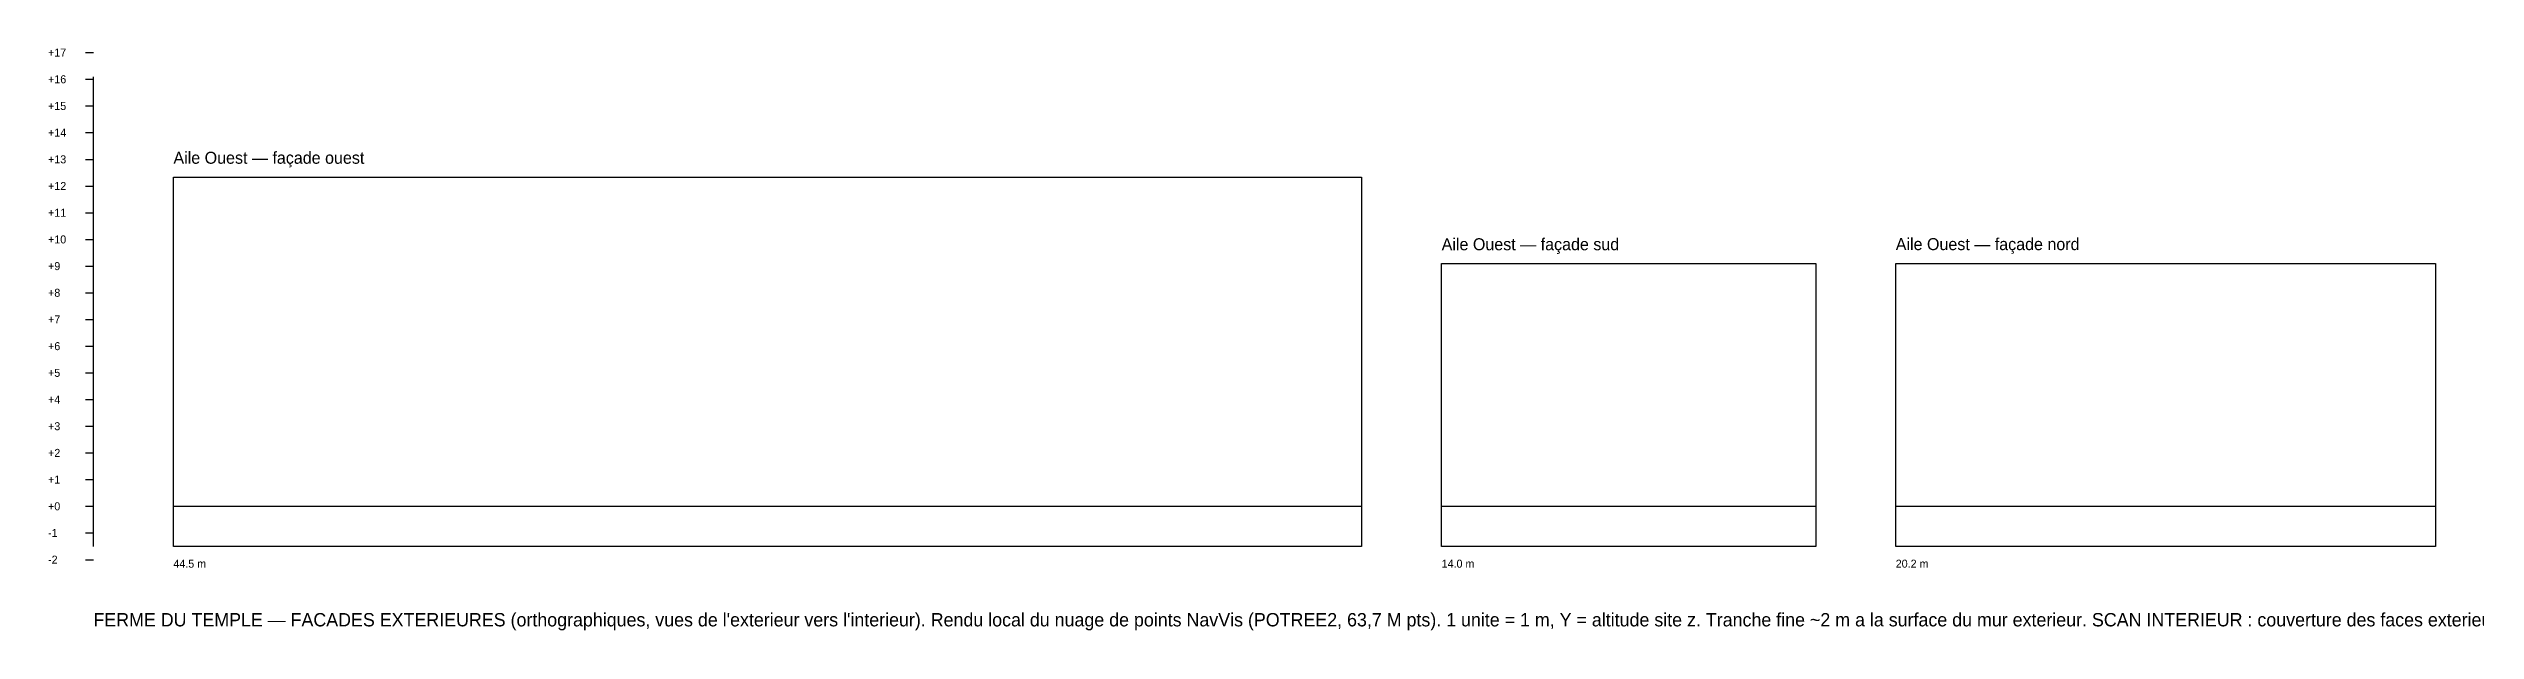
# Model space of a CAD drawing. Header units: metres. Extents: x -5 to 187, y -5 to 17.
# Drawn here: x -4.7 to 86.3, y -4.7 to 17.2 of the extents above; entities that cross this region are included whole.
import ezdxf

# ---------------------------------------------------------------- set-up
doc = ezdxf.new("R2010")
doc.units = ezdxf.units.M
for name, color, linetype in [('ANNOT', 1, 'Continuous'), ('ELEV-EXT', 7, 'Continuous'), ('NOTES', 2, 'Continuous'), ('Z-SCALE', 5, 'Continuous')]:
    doc.layers.add(name, color=color, linetype=linetype)
picture_1 = doc.add_image_def('image1.png', size_in_pixel=(2970, 923))
picture_2 = doc.add_image_def('image2.png', size_in_pixel=(935, 707))
picture_3 = doc.add_image_def('image3.png', size_in_pixel=(1349, 707))

msp = doc.modelspace()

# ---------------------------------------------------------------- linework, layer by layer
at = {"layer": 'ANNOT'}
for points in [[(0, 0), (44.55, 0)], [(47.55, 0), (61.575, 0)], [(64.575, 0), (84.81, 0)]]:
    msp.add_lwpolyline(points, dxfattribs=at)
at = {"layer": 'Z-SCALE'}
for p, q in [((-3.3, 17), (-3, 17)), ((-3.3, 16), (-3, 16)), ((-3, -1.5), (-3, 16.089)), ((-3.3, 15), (-3, 15)), ((-3.3, 14), (-3, 14)), ((-3.3, 13), (-3, 13)), ((-3.3, 12), (-3, 12)), ((-3.3, 11), (-3, 11)), ((-3.3, 10), (-3, 10)), ((-3.3, 9), (-3, 9)), ((-3.3, 8), (-3, 8)), ((-3.3, 7), (-3, 7)), ((-3.3, 6), (-3, 6)), ((-3.3, 5), (-3, 5)), ((-3.3, 4), (-3, 4)), ((-3.3, 3), (-3, 3)), ((-3.3, 2), (-3, 2)), ((-3.3, 1), (-3, 1)), ((-3.3, 0), (-3, 0)), ((-3.3, -1), (-3, -1)), ((-3.3, -2), (-3, -2))]:
    msp.add_line(p, q, dxfattribs=at)

# ---------------------------------------------------------------- texts
at = {"layer": 'ANNOT'}
for s, height, p in [('Aile Ouest — façade ouest', 0.45, (0, 12.834)), ('Aile Ouest — façade sud', 0.45, (47.55, 9.594)), ('Aile Ouest — façade nord', 0.45, (64.575, 9.598)), ('44.5 m', 0.3, (0, -2.3)), ('14.0 m', 0.3, (47.55, -2.3)), ('20.2 m', 0.3, (64.575, -2.3))]:
    msp.add_text(s, height=height, dxfattribs=at).set_placement(p)
at = {"layer": 'NOTES', "insert": (-3, -4), "char_height": 0.5, "attachment_point": 1}
msp.add_mtext("FERME DU TEMPLE — FACADES EXTERIEURES (orthographiques, vues de l'exterieur vers l'interieur). Rendu local du nuage de points NavVis (POTREE2, 63,7 M pts). 1 unite = 1 m, Y = altitude site z. Tranche fine ~2 m a la surface du mur exterieur. SCAN INTERIEUR : couverture des faces exterieures PARTIELLE (faces cour/interieur mieux captees). Ruine sans toiture, vegetation. Indicatif, non destine a l'acte. Vegetation non retouchee.", dxfattribs=at)
at = {"layer": 'Z-SCALE'}
for s, p in [('+17', (-4.7, 16.85)), ('+16', (-4.7, 15.85)), ('+15', (-4.7, 14.85)), ('+14', (-4.7, 13.85)), ('+13', (-4.7, 12.85)), ('+12', (-4.7, 11.85)), ('+11', (-4.7, 10.85)), ('+10', (-4.7, 9.85)), ('+9', (-4.7, 8.85)), ('+8', (-4.7, 7.85)), ('+7', (-4.7, 6.85)), ('+6', (-4.7, 5.85)), ('+5', (-4.7, 4.85)), ('+4', (-4.7, 3.85)), ('+3', (-4.7, 2.85)), ('+2', (-4.7, 1.85)), ('+1', (-4.7, 0.85)), ('+0', (-4.7, -0.15)), ('-1', (-4.7, -1.15)), ('-2', (-4.7, -2.15))]:
    msp.add_text(s, height=0.3, dxfattribs=at).set_placement(p)

# ---------------------------------------------------------------- pictures from other files: only their frames are drawn
at = {"layer": 'ELEV-EXT'}
image = msp.add_image(picture_1, insert=(0, -1.5), size_in_units=(44.55, 13.834), dxfattribs=at)
image = msp.add_image(picture_2, insert=(47.55, -1.5), size_in_units=(14.025, 10.594), dxfattribs=at)
image = msp.add_image(picture_3, insert=(64.575, -1.5), size_in_units=(20.235, 10.598), dxfattribs=at)

doc.saveas('drawing.dxf')
